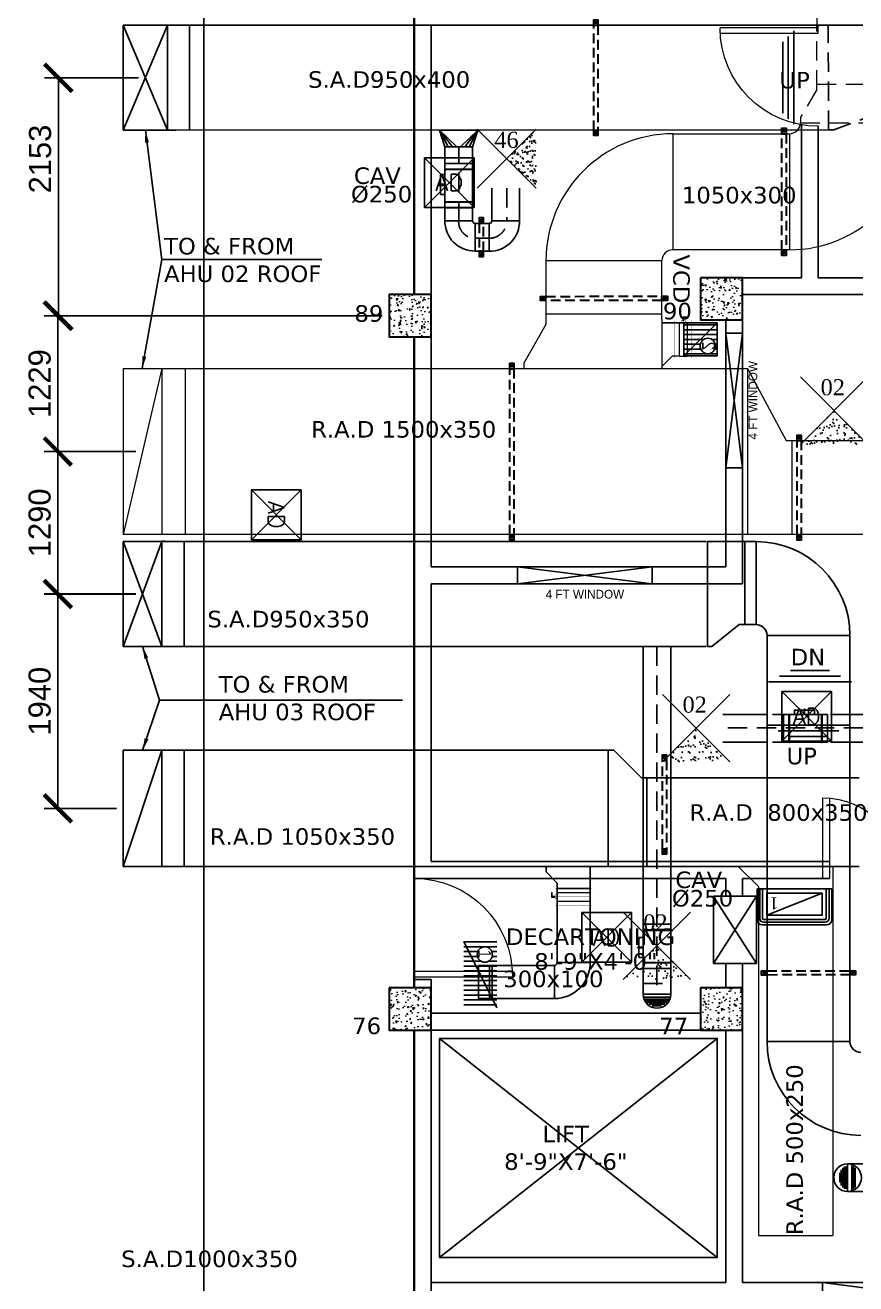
# Model space of a CAD drawing. Header units: millimetres. Extents: x -5691 to 68617, y -23008 to 84113.
# Drawn here: x -3904 to 3617, y 33340 to 44729 of the extents above; entities that cross this region are included whole.
import ezdxf
from ezdxf.enums import TextEntityAlignment as Align

# ---------------------------------------------------------------- set-up
doc = ezdxf.new("R2010")
doc.units = ezdxf.units.MM
doc.header["$LTSCALE"] = 700
doc.header["$MEASUREMENT"] = 0
doc.set_wipeout_variables(frame=1)
doc.header["$PDMODE"] = 66
doc.header["$PDSIZE"] = -25
doc.linetypes.add('HIDDEN', pattern=[0.375, 0.25, -0.125])
for name, color, linetype in [('A- TEXT', 8, 'Continuous'), ('Access Door', 7, 'Continuous'), ('architactur xref$0$COLUMN', 8, 'Continuous'), ('architactur xref$0$COLUMN HATCH', 8, 'Continuous'), ('architactur xref$0$OUTER LINE', 8, 'Continuous'), ('architactur xref$0$TEXT', 8, 'Continuous'), ('architactur xref$0$WALL', 8, 'Continuous'), ('architactur xref$0$WINDOOW', 8, 'Continuous'), ('CAV', 4, 'Continuous'), ('duct size', 7, 'Continuous'), ('M-AC-DIFFUSER', 3, 'Continuous'), ('rcp$0$DIF 02', 74, 'Continuous'), ('rcp$0$DIF 46', 74, 'Continuous'), ('rcp$0$Low pickup 500x200', 10, 'Continuous'), ('rcp$0$Return grill 300x300', 5, 'Continuous'), ('rcp$0$RETURN GRILL-600x300', 5, 'Continuous'), ('rcp$0$X-REF', 8, 'Continuous'), ('Return Ahu-03', 1, 'Continuous'), ('Supply Ahu-03', 3, 'Continuous'), ('Supply Ahu-05', 3, 'Continuous'), ('Supply Ahu-06', 3, 'Continuous'), ('X-REF', 8, 'Continuous')]:
    doc.layers.add(name, color=color, linetype=linetype)
for name, color, linetype, lineweight in [('architactur xref$0$AR. COLUMN', 8, 'Continuous', 30), ('architactur xref$0$AR. R.C.C HATCH', 8, 'Continuous', 9), ('rcp$0$MAAM TEXT', 7, 'Continuous', 25), ('Return AHU-02', 1, 'Continuous', 20), ('SA-HANGERS', 21, 'Continuous', 30), ('VCD', 1, 'Continuous', 20)]:
    doc.layers.add(name, color=color, linetype=linetype, lineweight=lineweight)
doc.styles.add('AC-TEXT', font='ROMANS.SHX', dxfattribs={"height": 200})
doc.styles.add('architactur xref$0$H St Bt', font='stylu.ttf')
doc.styles.add('architactur xref$0$VERDANA', font='verdana.ttf')
doc.styles.add('Arial', font='arial.ttf')
doc.styles.add('rcp$0$style1', font='ARIALN.TTF')
doc.styles.add('rcp$0$TECHNICBOLD', font='times.ttf', dxfattribs={"height": 10})
doc.styles.get("Standard").update_dxf_attribs({"font": 'romans.shx', "height": 200})
doc.styles.add('VERDANA', font='verdana.ttf')
doc.dimstyles.new('1-100', dxfattribs={"dimscale": 100, "dimtxt": 2, "dimasz": 2.5, "dimexe": 1.25, "dimexo": 0.625, "dimtad": 1, "dimdec": 0, "dimtxsty": 'Arial', "dimblk": 'ARCHTICK', "dimcen": 2.5, "dimclrd": 3, "dimclre": 3, "dimclrt": 3, "dimadec": 0, "dimazin": 0, "dimtfac": 1, "dimtdec": 0, "dimtmove": 0, "dimatfit": 3, "dimfxl": 1, "dimarcsym": 0})
doc.dimstyles.get("Standard").update_dxf_attribs({"dimtxt": 0.18, "dimasz": 0.18, "dimexe": 0.18, "dimexo": 0.0625, "dimgap": 0.09, "dimtad": 0, "dimtih": 1, "dimtoh": 1, "dimdec": 4, "dimzin": 0, "dimdsep": 46, "dimtxsty": 'Standard', "dimcen": 0.09, "dimadec": 0, "dimazin": 0, "dimtfac": 1, "dimtdec": 4, "dimtofl": 0, "dimtmove": 0, "dimatfit": 3, "dimfxl": 1, "dimtolj": 1, "dimtzin": 0, "dimarcsym": 0})

# ---------------------------------------------------------------- blocks, each defined once
blk = doc.blocks.new('*U57')
for p, q in [((0, 0), (0, 37)), ((800, 0), (800, 37))]:
    blk.add_line(p, q)
for points in [[(0, 0), (-50, 0), (-50, 37), (0, 37)], [(800, 37), (850, 37), (850, 0), (800, 0)]]:
    blk.add_lwpolyline(points)
at = {"linetype": 'HIDDEN', "ltscale": 0.5}
for points in [[(0, 37), (800, 37)], [(800, 0), (0, 0)]]:
    blk.add_lwpolyline(points, dxfattribs=at)
for centre in [(-25, 18), (825, 18)]:
    blk.add_circle(centre, 8.44)
blk = doc.blocks.new('*U64')
for p, q in [((0, 0), (0, 37)), ((750, 0), (750, 37))]:
    blk.add_line(p, q)
for points in [[(0, 0), (-50, 0), (-50, 37), (0, 37)], [(750, 37), (800, 37), (800, 0), (750, 0)]]:
    blk.add_lwpolyline(points)
at = {"linetype": 'HIDDEN', "ltscale": 0.5}
for points in [[(0, 37), (750, 37)], [(750, 0), (0, 0)]]:
    blk.add_lwpolyline(points, dxfattribs=at)
for centre in [(-25, 18), (775, 18)]:
    blk.add_circle(centre, 8.44)
blk = doc.blocks.new('*U65')
for p, q in [((0, 0), (0, 37)), ((948, 0), (948, 37))]:
    blk.add_line(p, q)
for points in [[(0, 0), (-50, 0), (-50, 37), (0, 37)], [(948, 37), (998, 37), (998, 0), (948, 0)]]:
    blk.add_lwpolyline(points)
at = {"linetype": 'HIDDEN', "ltscale": 0.5}
for points in [[(0, 37), (948, 37)], [(948, 0), (0, 0)]]:
    blk.add_lwpolyline(points, dxfattribs=at)
for centre in [(-25, 18), (973, 18)]:
    blk.add_circle(centre, 8.44)
blk = doc.blocks.new('*U73')
for p, q in [((0, 0), (0, 37)), ((1050, 0), (1050, 37))]:
    blk.add_line(p, q)
for points in [[(0, 0), (-50, 0), (-50, 37), (0, 37)], [(1050, 37), (1100, 37), (1100, 0), (1050, 0)]]:
    blk.add_lwpolyline(points)
at = {"linetype": 'HIDDEN', "ltscale": 0.5}
for points in [[(0, 37), (1050, 37)], [(1050, 0), (0, 0)]]:
    blk.add_lwpolyline(points, dxfattribs=at)
for centre in [(-25, 18), (1075, 18)]:
    blk.add_circle(centre, 8.44)
blk = doc.blocks.new('*U74')
for p, q in [((0, 0), (0, 37)), ((1050, 0), (1050, 37))]:
    blk.add_line(p, q)
for points in [[(0, 0), (-50, 0), (-50, 37), (0, 37)], [(1050, 37), (1100, 37), (1100, 0), (1050, 0)]]:
    blk.add_lwpolyline(points)
at = {"linetype": 'HIDDEN', "ltscale": 0.5}
for points in [[(0, 37), (1050, 37)], [(1050, 0), (0, 0)]]:
    blk.add_lwpolyline(points, dxfattribs=at)
for centre in [(-25, 18), (1075, 18)]:
    blk.add_circle(centre, 8.44)
blk = doc.blocks.new('*U75')
for p, q in [((0, 0), (0, 37)), ((250, 0), (250, 37))]:
    blk.add_line(p, q)
for points in [[(0, 0), (-50, 0), (-50, 37), (0, 37)], [(250, 37), (300, 37), (300, 0), (250, 0)]]:
    blk.add_lwpolyline(points)
at = {"linetype": 'HIDDEN', "ltscale": 0.5}
for points in [[(0, 37), (250, 37)], [(250, 0), (0, 0)]]:
    blk.add_lwpolyline(points, dxfattribs=at)
for centre in [(-25, 18), (275, 18)]:
    blk.add_circle(centre, 8.44)
blk = doc.blocks.new('*U89')
at = {"linetype": 'Continuous'}
for points in [[(-25, 20), (-25, 30), (-60, 30), (-60, 75), (-70, 75), (-70, 20), (-25, 20)], [(400, 75), (0, 75), (0, -25), (400, -25)]]:
    blk.add_lwpolyline(points, close=True, dxfattribs=at)
at = {"linetype": 'Continuous', "const_width": 5}
for points in [[(400, -75), (400, -75), (-25, -75), (0, -75), (0, 125), (-25, 125), (0, 125), (400, 125), (425, 125), (400, 125), (400, -75), (425, -75), (400, -75)], [(400, 25), (0, 25)]]:
    blk.add_lwpolyline(points, dxfattribs=at)
blk.add_lwpolyline([(0, 0), (0, 50), (-25, 50), (-25, 0)], close=True, dxfattribs=at)
blk = doc.blocks.new('CAV 250 DIA')
for p, q in [((0, 400), (0, 350)), ((0, 400), (250, 400)), ((0, 350), (250, 350)), ((0, 345), (0, 55)), ((0, 345), (250, 345)), ((250, 400), (250, 350)), ((250, 345), (250, 55)), ((250, 301), (290, 301)), ((290, 301), (290, 119)), ((250, 212), (297, 212)), ((250, 208), (297, 208)), ((250, 119), (290, 119)), ((291, 219), (292, 220)), ((291, 219), (297, 212)), ((297, 208), (291, 202)), ((291, 202), (292, 200)), ((292, 220), (302, 210)), ((302, 210), (292, 200)), ((0, 55), (250, 55)), ((0, 50), (0, 0)), ((0, 50), (250, 50)), ((0, 50), (250, 50)), ((0, 0), (250, 0)), ((250, 50), (250, 0))]:
    blk.add_line(p, q)
for centre, start, end in [((1, 347), 109.4366, 250.5634), ((249, 347), 289.4366, 70.5634), ((1, 53), 109.4366, 250.5634), ((249, 53), 289.4366, 70.5634)]:
    blk.add_arc(centre, 2.65, start, end)
blk = doc.blocks.new('architactur xref$0$D1')
at = {"layer": 'architactur xref$0$WINDOOW', "color": 0, "lineweight": 0}
for p, q in [((2995.31, -11649.76), (2960.31, -11649.76)), ((2995.31, -11647.76), (2960.36, -11647.76)), ((2995.31, -11647.76), (2995.31, -11650.76))]:
    blk.add_line(p, q, dxfattribs=at)
blk.add_arc((2995.31, -11649.76), 35, 90, 180, dxfattribs=at)
blk = doc.blocks.new('*U196')
at = {"layer": 'architactur xref$0$WALL', "color": 0}
for p, q in [((60520.06, 48188.77), (60526.06, 48188.77)), ((60520.06, 48140.77), (60520.06, 48188.77)), ((60526.06, 48188.77), (60520.06, 48140.77)), ((60520.06, 48188.77), (60526.06, 48140.77)), ((60526.06, 48188.77), (60526.06, 48140.77)), ((60526.06, 48140.77), (60520.06, 48140.77))]:
    blk.add_line(p, q, dxfattribs=at)
at = {"layer": 'architactur xref$0$TEXT', "lineweight": 0, "style": 'architactur xref$0$H St Bt'}
blk.add_text('4 FT WINDOW', height=3.1104, rotation=90, dxfattribs=at).set_placement((60531.34, 48150.84))
blk = doc.blocks.new('*U197')
at = {"layer": 'architactur xref$0$WALL', "color": 0}
for p, q in [((60520.06, 48188.77), (60526.06, 48188.77)), ((60520.06, 48140.77), (60520.06, 48188.77)), ((60526.06, 48188.77), (60520.06, 48140.77)), ((60520.06, 48188.77), (60526.06, 48140.77)), ((60526.06, 48188.77), (60526.06, 48140.77)), ((60526.06, 48140.77), (60520.06, 48140.77))]:
    blk.add_line(p, q, dxfattribs=at)
at = {"layer": 'architactur xref$0$TEXT', "lineweight": 0, "style": 'architactur xref$0$H St Bt'}
blk.add_text('4 FT WINDOW', height=3.1104, rotation=90, dxfattribs=at).set_placement((60531.34, 48150.84))
blk = doc.blocks.new('*U218')
at = {"layer": 'architactur xref$0$WALL', "color": 0}
for p, q in [((60520.06, 48188.77), (60526.06, 48188.77)), ((60520.06, 48140.77), (60520.06, 48188.77)), ((60526.06, 48188.77), (60520.06, 48140.77)), ((60520.06, 48188.77), (60526.06, 48140.77)), ((60526.06, 48188.77), (60526.06, 48140.77)), ((60526.06, 48140.77), (60520.06, 48140.77))]:
    blk.add_line(p, q, dxfattribs=at)
at = {"layer": 'architactur xref$0$TEXT', "lineweight": 0, "style": 'architactur xref$0$H St Bt'}
blk.add_text('4 FT WINDOW', height=3.1104, rotation=90, dxfattribs=at).set_placement((60531.34, 48150.84))
blk = doc.blocks.new('architactur xref$0$b d')
at = {"layer": 'architactur xref$0$WINDOOW', "color": 0, "lineweight": 0}
for p, q in [((67237.44, 17555.04), (67233.94, 17555.04)), ((67234.94, 17526.29), (67234.94, 17555.04)), ((67237.44, 17526.39), (67237.44, 17555.04)), ((67289.94, 17526.39), (67289.94, 17555.04)), ((67289.94, 17555.04), (67293.44, 17555.04)), ((67292.44, 17526.29), (67292.44, 17555.04))]:
    blk.add_line(p, q, dxfattribs=at)
for centre, start, end in [((67234.94, 17555.04), 270, 0), ((67292.44, 17555.04), 180, 270)]:
    blk.add_arc(centre, 28.75, start, end, dxfattribs=at)
blk = doc.blocks.new('architactur xref$0$COLUMB 24X24')
at = {"lineweight": 18}
blk.add_wipeout([(600, 0), (600, 600), (0, 600), (0, 0)], dxfattribs=at)
at = {"layer": 'architactur xref$0$AR. R.C.C HATCH'}
h = blk.add_hatch(dxfattribs=at)
h.set_pattern_fill('AR-CONC', color=256, scale=30, style=0)
h.paths.add_polyline_path([(600, 600), (0, 600), (0, 0), (600, 0)])
at = {"layer": 'architactur xref$0$AR. COLUMN'}
blk.add_lwpolyline([(600, 0), (600, 600), (0, 600), (0, 0)], close=True, dxfattribs=at)
blk = doc.blocks.new('architactur xref')
at = {"layer": 'architactur xref$0$COLUMN HATCH', "linetype": 'Continuous'}
for points in [[(-9, 1665), (-24, 1665), (-24, 1650), (-9, 1650)], [(-9, 1418), (-24, 1418), (-24, 1403), (-9, 1403)], [(102, 1418), (87, 1418), (87, 1403), (102, 1403)]]:
    blk.add_hatch(color=256, dxfattribs=at).paths.add_polyline_path(points)
at = {"layer": 'architactur xref$0$TEXT', "lineweight": 0}
for points in [[(102, 1671), (87, 1671), (87, 1656), (102, 1656)], [(-9, 1665), (-24, 1665), (-24, 1650), (-9, 1650)], [(-9, 1418), (-24, 1418), (-24, 1403), (-9, 1403)], [(102, 1418), (87, 1418), (87, 1403), (102, 1403)]]:
    blk.add_hatch(color=256, dxfattribs=at).paths.add_polyline_path(points)
at = {"layer": 'architactur xref$0$COLUMN', "linetype": 'Continuous'}
for p, q in [((91.61, 1450.71), (107.01, 1450.71)), ((91.61, 1426.71), (107.01, 1450.71)), ((91.61, 1450.63), (107.01, 1426.71)), ((91.61, 1450.63), (91.61, 1426.71)), ((107.01, 1450.71), (107.01, 1426.71)), ((107.01, 1426.71), (91.61, 1426.71))]:
    blk.add_line(p, q, dxfattribs=at)
for points in [[(-24, 1650), (-9, 1650), (-9, 1665), (-24, 1665)], [(-24, 1403), (-9, 1403), (-9, 1418), (-24, 1418)], [(87, 1403), (102, 1403), (102, 1418), (87, 1418)]]:
    blk.add_lwpolyline(points, close=True, dxfattribs=at)
at = {"layer": 'architactur xref$0$OUTER LINE', "linetype": 'Continuous', "ltscale": 12}
blk.add_line((-90, -33), (-90, 2609), dxfattribs=at)
at = {"layer": 'architactur xref$0$OUTER LINE', "linetype": 'Continuous'}
for p, q in [((93, 1322), (-6, 1400)), ((93, 1400), (-6, 1322))]:
    blk.add_line(p, q, dxfattribs=at)
blk.add_lwpolyline([(-6, 1400), (93, 1400), (93, 1322), (-6, 1322)], close=True, dxfattribs=at)
at = {"layer": 'architactur xref$0$TEXT', "lineweight": 0}
for points in [[(-24, 1650), (-9, 1650), (-9, 1665), (-24, 1665)], [(-24, 1403), (-9, 1403), (-9, 1418), (-24, 1418)], [(87, 1403), (102, 1403), (102, 1418), (87, 1418)]]:
    blk.add_lwpolyline(points, close=True, dxfattribs=at)
at = {"layer": 'architactur xref$0$WALL', "linetype": 'Continuous'}
for p, q in [((-15, 1887.24), (-15, 1457)), ((-9, 1761), (-9, 1568)), ((123, 1725.52), (123, 1671)), ((129, 1671), (129, 1725)), ((123, 1671), (102, 1671)), ((158.31, 1671), (129, 1671)), ((158.31, 1665), (102, 1665)), ((102, 1562), (102, 1665)), ((96, 1568), (96, 1661.77)), ((-9, 1568), (96, 1568)), ((-9, 1562), (-9, 1463)), ((-9, 1562), (102, 1562)), ((133, 1463), (-9, 1463)), ((96, 1457), (-15, 1457)), ((96, 1450.71), (96, 1457)), ((102, 1450.71), (102, 1457)), ((102, 1457), (133, 1457)), ((96, 1313), (96, 1426.71)), ((102, 1313), (102, 1426.71)), ((-15, 1075), (-15, 1421)), ((-9, 1187), (-9, 1421)), ((-9, 1409), (87, 1409)), ((-9, 1403), (87, 1403)), ((96, 1313), (-9, 1313)), ((207, 1313), (102, 1313))]:
    blk.add_line(p, q, dxfattribs=at)
at = {"layer": 'architactur xref$0$WALL'}
blk.add_line((-15, 1421), (-9, 1421), dxfattribs=at)
at = {"layer": 'architactur xref$0$WINDOOW', "lineweight": 35}
blk.add_line((-15, 675), (-15, 2115), dxfattribs=at)
at = {"layer": 'architactur xref$0$WINDOOW', "lineweight": 0}
for p, q in [((106, 1463), (102, 1463)), ((106, 1457), (102, 1457))]:
    blk.add_line(p, q, dxfattribs=at)
at = {"layer": 'architactur xref$0$WALL'}
blk.add_blockref('*U196', (-60424.06, -46537.46), dxfattribs=at)
at = {"layer": 'architactur xref$0$WALL', "rotation": 270}
for name, p in [('*U197', (-48118.98, 62088.06)), ('*U218', (-48010.27, 61833.06))]:
    blk.add_blockref(name, p, dxfattribs=at)
at = {"layer": 'architactur xref$0$WINDOOW', "lineweight": 0, "xscale": -1, "rotation": 180}
for name, p in [('architactur xref$0$D1', (-2866.31, -9889.76)), ('architactur xref$0$b d', (-67104.44, 19012.04))]:
    blk.add_blockref(name, p, dxfattribs=at)
at = {"layer": 'architactur xref$0$WINDOOW', "lineweight": 0, "xscale": -1}
blk.add_blockref('architactur xref$0$D1', (2980.31, 13071.76), dxfattribs=at)
at = {"layer": 'architactur xref$0$TEXT', "lineweight": 0, "style": 'architactur xref$0$VERDANA'}
for s, p in [('DECARTONING', (17.67, 1433.29)), ('8\'-9"X4\'-0"', (27.76, 1424.49))]:
    blk.add_text(s, height=5.9055, dxfattribs=at).set_placement(p)
at = {"layer": 'architactur xref$0$TEXT', "lineweight": 0, "char_height": 5.906, "width": 5.1391, "attachment_point": 5, "style": 'architactur xref$0$VERDANA'}
for s, insert in [('89', (-31.17, 1658.23)), ('90', (78.8, 1659.09)), ('76', (-31.98, 1404.45)), ('77', (77.49, 1404.45))]:
    blk.add_mtext(s, dxfattribs=dict(at, insert=insert))
at = {"layer": 'architactur xref$0$TEXT', "linetype": 'Continuous', "insert": (39, 1361), "char_height": 5.9055, "width": 154.1017, "attachment_point": 5, "style": 'architactur xref$0$VERDANA'}
blk.add_mtext('LIFT\\P8\'-9"X7\'-6"', dxfattribs=at)
at = {"layer": 'architactur xref$0$AR. COLUMN', "xscale": 0.02500000000000233, "yscale": 0.02500000000000233, "zscale": 0.02500000000000233, "rotation": 180}
for p in [(102, 1671), (-9, 1665), (-9, 1418), (102, 1418)]:
    blk.add_blockref('architactur xref$0$COLUMB 24X24', p, dxfattribs=at)
for p in [(102, 1671), (102, 1418)]:
    blk.add_blockref('architactur xref$0$COLUMB 24X24', p, dxfattribs=at)
blk = doc.blocks.new('*U106')
for p, q in [((0, 0), (0, 37)), ((1500, 0), (1500, 37))]:
    blk.add_line(p, q)
for points in [[(0, 0), (-50, 0), (-50, 37), (0, 37)], [(1500, 37), (1550, 37), (1550, 0), (1500, 0)]]:
    blk.add_lwpolyline(points)
at = {"linetype": 'HIDDEN', "ltscale": 0.5}
for points in [[(0, 37), (1500, 37)], [(1500, 0), (0, 0)]]:
    blk.add_lwpolyline(points, dxfattribs=at)
for centre in [(-25, 18), (1525, 18)]:
    blk.add_circle(centre, 8.44)
blk = doc.blocks.new('*U109')
for p, q in [((0, 0), (0, 37)), ((850, 0), (850, 37))]:
    blk.add_line(p, q)
for points in [[(0, 0), (-50, 0), (-50, 37), (0, 37)], [(850, 37), (900, 37), (900, 0), (850, 0)]]:
    blk.add_lwpolyline(points)
at = {"linetype": 'HIDDEN', "ltscale": 0.5}
for points in [[(0, 37), (850, 37)], [(850, 0), (0, 0)]]:
    blk.add_lwpolyline(points, dxfattribs=at)
for centre in [(-25, 18), (875, 18)]:
    blk.add_circle(centre, 8.44)
blk = doc.blocks.new('AD')
at = {"layer": 'M-AC-DIFFUSER', "color": 2}
for p, q in [((225, 225), (-225, -225)), ((225, -225), (-225, 225))]:
    blk.add_line(p, q, dxfattribs=at)
blk.add_lwpolyline([(-225, 225), (225, 225), (225, -225), (-225, -225)], close=True, dxfattribs=at)
at = {"layer": 'M-AC-DIFFUSER', "color": 2, "style": 'AC-TEXT'}
blk.add_text('AD', height=150, dxfattribs=at).set_placement((0, 0), align=Align.MIDDLE_CENTER)
blk = doc.blocks.new('_ArchTick')
at = {"color": 0, "linetype": 'ByBlock', "const_width": 0.15}
blk.add_lwpolyline([(-0.5, -0.5), (0.5, 0.5)], dxfattribs=at)
blk = doc.blocks.new('*D113')
at = {"layer": 'A- TEXT', "color": 3, "lineweight": -2, "transparency": 16777216}
for p, q in [((-2878, 44253), (-3728, 44253)), ((-3603, 42100), (-3603, 44253)), ((-672, 42100), (-3728, 42100))]:
    blk.add_line(p, q, dxfattribs=at)
at = {"layer": 'Defpoints', "color": 0, "transparency": 16777216}
for p in [(-3603, 44253), (-2815, 44253, 500), (-610, 42100)]:
    blk.add_point(p, dxfattribs=at)
at = {"layer": 'A- TEXT', "color": 3, "lineweight": -2, "transparency": 16777216, "xscale": 250, "yscale": 250, "zscale": 250}
for p, rotation in [((-3603, 44253), 90), ((-3603, 42100), 270)]:
    blk.add_blockref('_ArchTick', p, dxfattribs=dict(at, rotation=rotation))
at = {"layer": 'A- TEXT', "color": 3, "transparency": 16777216, "insert": (-3768, 43518), "char_height": 200, "attachment_point": 5, "rotation": 90, "style": 'Arial'}
blk.add_mtext('2153', dxfattribs=at)
blk = doc.blocks.new('*D114')
at = {"layer": 'A- TEXT', "color": 3, "lineweight": -2, "transparency": 16777216}
for p, q in [((-672, 42100), (-3733, 42100)), ((-3608, 40871), (-3608, 42100)), ((-2965, 40871), (-3733, 40871))]:
    blk.add_line(p, q, dxfattribs=at)
at = {"layer": 'Defpoints', "color": 0, "transparency": 16777216}
for p in [(-3608, 42100), (-610, 42100), (-2903, 40871)]:
    blk.add_point(p, dxfattribs=at)
at = {"layer": 'A- TEXT', "color": 3, "lineweight": -2, "transparency": 16777216, "xscale": 250, "yscale": 250, "zscale": 250}
for p, rotation in [((-3608, 42100), 90), ((-3608, 40871), 270)]:
    blk.add_blockref('_ArchTick', p, dxfattribs=dict(at, rotation=rotation))
at = {"layer": 'A- TEXT', "color": 3, "transparency": 16777216, "insert": (-3772, 41486), "char_height": 200, "attachment_point": 5, "rotation": 90, "style": 'Arial'}
blk.add_mtext('1229', dxfattribs=at)
blk = doc.blocks.new('*D115')
at = {"layer": 'A- TEXT', "color": 3, "lineweight": -2, "transparency": 16777216}
for p, q in [((-2903, 40871), (-3733, 40871)), ((-3608, 39581), (-3608, 40871)), ((-2903, 39581), (-3733, 39581))]:
    blk.add_line(p, q, dxfattribs=at)
at = {"layer": 'Defpoints', "color": 0, "transparency": 16777216}
for p in [(-3608, 40871), (-2840, 40871, 62), (-2841, 39581, 73)]:
    blk.add_point(p, dxfattribs=at)
at = {"layer": 'A- TEXT', "color": 3, "lineweight": -2, "transparency": 16777216, "xscale": 250, "yscale": 250, "zscale": 250}
for p, rotation in [((-3608, 40871), 90), ((-3608, 39581), 270)]:
    blk.add_blockref('_ArchTick', p, dxfattribs=dict(at, rotation=rotation))
at = {"layer": 'A- TEXT', "color": 3, "transparency": 16777216, "insert": (-3772, 40226), "char_height": 200, "attachment_point": 5, "rotation": 90, "style": 'Arial'}
blk.add_mtext('1290', dxfattribs=at)
blk = doc.blocks.new('*D116')
at = {"layer": 'A- TEXT', "color": 3, "lineweight": -2, "transparency": 16777216}
for p, q in [((-2904, 39582), (-3733, 39582)), ((-3608, 39582), (-3608, 37642)), ((-3078, 37642), (-3733, 37642))]:
    blk.add_line(p, q, dxfattribs=at)
at = {"layer": 'Defpoints', "color": 0, "transparency": 16777216}
for p in [(-2841, 39582), (-3608, 37642), (-3015, 37642, 500)]:
    blk.add_point(p, dxfattribs=at)
at = {"layer": 'A- TEXT', "color": 3, "lineweight": -2, "transparency": 16777216, "xscale": 250, "yscale": 250, "zscale": 250}
for p, rotation in [((-3608, 39582), 90), ((-3608, 37642), 270)]:
    blk.add_blockref('_ArchTick', p, dxfattribs=dict(at, rotation=rotation))
at = {"layer": 'A- TEXT', "color": 3, "transparency": 16777216, "insert": (-3772, 38612), "char_height": 200, "attachment_point": 5, "rotation": 90, "style": 'Arial'}
blk.add_mtext('1940', dxfattribs=at)
blk = doc.blocks.new('*U131')
at = {"linetype": 'Continuous'}
for points in [[(-25, 20), (-25, 30), (-60, 30), (-60, 75), (-70, 75), (-70, 20), (-25, 20)], [(401, 75), (0, 75), (0, -25), (401, -25)]]:
    blk.add_lwpolyline(points, close=True, dxfattribs=at)
at = {"linetype": 'Continuous', "const_width": 5}
for points in [[(401, -75), (401, -75), (-25, -75), (0, -75), (0, 125), (-25, 125), (0, 125), (401, 125), (426, 125), (401, 125), (401, -75), (426, -75), (401, -75)], [(401, 25), (0, 25)]]:
    blk.add_lwpolyline(points, dxfattribs=at)
blk.add_lwpolyline([(0, 0), (0, 50), (-25, 50), (-25, 0)], close=True, dxfattribs=at)
blk = doc.blocks.new('rcp$0$saaa')
at = {"layer": 'rcp$0$RETURN GRILL-600x300'}
h = blk.add_hatch(dxfattribs=at)
h.set_pattern_fill('ANSI31', color=256, scale=350, angle=135, style=0)
h.set_pattern_definition([(270, (332422.58, 31332.115), (-43.75, 3e-15), [])])
h.paths.add_polyline_path([(272318, 32662), (272318, 32962), (271718, 32962), (271718, 32662)])
h.paths.add_polyline_path([(271905, 32852, 1), (271767, 32852, 1)], flags=16)
blk.add_line((272318, 32962), (271718, 32662), dxfattribs=at)
blk.add_circle((271836, 32852, 0), 68.8, dxfattribs=at)
at = {"layer": 'rcp$0$MAAM TEXT', "color": 7, "style": 'rcp$0$style1'}
blk.add_text('1', height=117, dxfattribs=at).set_placement((271830, 32794, 0), align=Align.CENTER)
blk = doc.blocks.new('rcp$0$DIFF CODE-46')
at = {"layer": 'rcp$0$DIF 46'}
h = blk.add_hatch(dxfattribs=at)
h.set_pattern_fill('AR-SAND', color=256, scale=35, style=0)
h.set_pattern_definition([(37.5, (0, 0), (-2.204768, 67.43883), [0, -53.2, 0, -59.5, 0, -56.875]), (7.5, (0, 0), (61.94218, 98.77511), [0, -28.7, 0, -47.95, 0, -18.375]), (327.5, (-43.05, 0), (108.994965, 0.198067), [0, -17.5, 0, -63, 0, -82.25]), (317.5, (-43.05, 0), (105.21443, 30.71864), [0, -8.75, 0, -41.3, 0, -47.25])])
h.paths.add_polyline_path([(1663, -67951), (1395, -68218), (1663, -68486)])
for p, q in [((1128, -67951), (1663, -68486)), ((1663, -67951), (1128, -68486))]:
    blk.add_line(p, q, dxfattribs=at)
at = {"layer": 'rcp$0$DIF 46', "color": 1, "style": 'rcp$0$TECHNICBOLD'}
blk.add_text('46', height=145.6, dxfattribs=at).set_placement((1283, -68121))
blk = doc.blocks.new('rcp$0$DIFF CODE-2')
at = {"layer": 'rcp$0$DIF 02'}
h = blk.add_hatch(dxfattribs=at)
h.set_pattern_fill('AR-SAND', color=256, scale=50, style=0)
h.paths.add_polyline_path([(-20873, -48010), (-20263, -48010), (-20568, -47705)])
for p, q in [((-20873, -47400), (-20263, -48010)), ((-20263, -47400), (-20873, -48010))]:
    blk.add_line(p, q, dxfattribs=at)
at = {"layer": 'rcp$0$DIF 02', "color": 1, "style": 'rcp$0$TECHNICBOLD'}
blk.add_text('02', height=145.6, dxfattribs=at).set_placement((-20691, -47566))
blk = doc.blocks.new('rcp$0$grill 2')
at = {"layer": 'rcp$0$Return grill 300x300'}
for p, q in [((-181726, 9717), (-182026, 9717)), ((-182026, 9717), (-182026, 9417)), ((-181726, 9717), (-182026, 9417)), ((-182007, 9717), (-182007, 9417)), ((-181964, 9717), (-181964, 9698)), ((-181920, 9717), (-181920, 9701)), ((-181876, 9717), (-181876, 9668)), ((-181832, 9717), (-181832, 9417)), ((-181789, 9717), (-181789, 9417)), ((-181745, 9717), (-181745, 9417)), ((-181726, 9417), (-181726, 9717)), ((-181964, 9569), (-181964, 9417)), ((-181876, 9599), (-181876, 9417)), ((-181920, 9566), (-181920, 9417)), ((-182026, 9417), (-181726, 9417))]:
    blk.add_line(p, q, dxfattribs=at)
blk.add_ellipse((-181936, 9634), major_axis=(49.3, 49.3), ratio=1, start_param=5.497787, end_param=11.780972, dxfattribs=at)
at = {"layer": 'rcp$0$Return grill 300x300', "color": 7, "style": 'rcp$0$style1'}
blk.add_text('2', height=117, dxfattribs=at).set_placement((-181935, 9582, 0), align=Align.CENTER)
blk = doc.blocks.new('rcp$0$lowpick up 500x200')
at = {"layer": 'rcp$0$Low pickup 500x200', "color": 6}
for p, q in [((-88, -138), (-88, 138)), ((-38, 188), (538, 188)), ((-38, -138), (-38, 128)), ((-28, 138), (528, 138)), ((538, -138), (538, 128)), ((587, -138), (587, 138)), ((-88, -138), (-38, -138)), ((538, -138), (587, -138))]:
    blk.add_line(p, q, dxfattribs=at)
at = {"layer": 'rcp$0$Low pickup 500x200', "color": 40}
for p, q in [((-63, -138), (-63, 128)), ((528, 163), (-28, 163)), ((563, -138), (563, 128))]:
    blk.add_line(p, q, dxfattribs=at)
at = {"layer": 'rcp$0$Low pickup 500x200'}
blk.add_line((500, 100), (0, -100), dxfattribs=at)
at = {"layer": 'rcp$0$Low pickup 500x200', "color": 6}
for points in [[(-38, 128), (-38, -138), (538, -138), (538, 128)], [(528, 138), (-28, 138)]]:
    blk.add_lwpolyline(points, dxfattribs=at)
at = {"layer": 'rcp$0$Low pickup 500x200'}
blk.add_lwpolyline([(0, -100), (500, -100), (500, 100), (0, 100)], close=True, dxfattribs=at)
at = {"layer": 'rcp$0$Low pickup 500x200', "color": 6}
for centre, radius, start, end in [((-38, 138), 50, 90, 180), ((-28, 128), 10, 90, 180), ((528, 128), 10, 0, 90), ((538, 138), 50, 0, 90)]:
    blk.add_arc(centre, radius, start, end, dxfattribs=at)
at = {"layer": 'rcp$0$Low pickup 500x200', "color": 40}
for centre, start, end in [((-28, 128), 90, 180), ((528, 128), 0, 90)]:
    blk.add_arc(centre, 35, start, end, dxfattribs=at)
at = {"layer": 'rcp$0$Low pickup 500x200', "color": 6, "style": 'rcp$0$TECHNICBOLD'}
blk.add_text('1', height=111, dxfattribs=at).set_placement((392, -63))
blk = doc.blocks.new('rcp')
at = {"layer": 'rcp$0$RETURN GRILL-600x300', "rotation": 270}
blk.add_blockref('rcp$0$saaa', (-32594, 308155, 150), dxfattribs=at)
at = {"layer": 'rcp$0$X-REF', "xscale": 25.39999999999418, "yscale": 25.39999999999418, "zscale": 25.39999999999418}
blk.add_blockref('architactur xref', (0, 0), dxfattribs=at)
at = {"layer": 'rcp$0$DIF 46'}
for name, p in [('rcp$0$DIFF CODE-46', (-939, 111740)), ('rcp$0$DIFF CODE-2', (23989, 88946)), ('rcp$0$DIFF CODE-2', (22739, 86074, 475)), ('rcp$0$DIFF CODE-2', (22384, 84103))]:
    blk.add_blockref(name, p, dxfattribs=at)
at = {"layer": 'rcp$0$Low pickup 500x200', "ltscale": 8, "rotation": 180}
blk.add_blockref('rcp$0$lowpick up 500x200', (3311, 36775), dxfattribs=at)
at = {"layer": 'rcp$0$RETURN GRILL-600x300', "xscale": -1, "rotation": 270}
blk.add_blockref('rcp$0$grill 2', (-7357, 223762), dxfattribs=at)

msp = doc.modelspace()

# ---------------------------------------------------------------- block references
at = {"layer": 'X-REF', "ltscale": 8}
msp.add_blockref('rcp', (0, 0), dxfattribs=at)

# ---------------------------------------------------------------- next in the draw order: block references
at = {"layer": 'X-REF', "xscale": 25.39999999999418, "yscale": 25.39999999999418, "zscale": 25.39999999999418}
msp.add_blockref('architactur xref', (0, 0), dxfattribs=at)

# ---------------------------------------------------------------- next in the draw order: linework, layer by layer
at = {"layer": 'duct size', "lineweight": -2}
for p, q in [((-2666.6, 42609.1, 499.7), (-1217.3, 42609.1, 499.7)), ((-486.1, 38621.4, 42.4), (-2687.7, 38621.4, 42.4))]:
    msp.add_line(p, q, dxfattribs=at)
at = {"layer": 'Return AHU-02'}
for p, q in [((3264.9, 46420.9, 25), (3264.9, 44728.1, 25)), ((3114.9, 43896.5, 25), (3114.9, 43846.5, 25)), ((1961.6, 42696.5, 25), (1961.6, 43746.5, 25)), ((1961.6, 43746.5, 25), (3014.9, 43746.5, 25)), ((3014.9, 43746.5, 25), (3014.9, 42696.5, 25)), ((3014.9, 42696.5, 25), (1961.6, 42696.5, 25)), ((1861.6, 42596.5, 25), (811.6, 42596.5, 25)), ((811.6, 42596.5, -8), (811.6, 42020.3, 25)), ((1861.6, 42069.4, 25), (1861.6, 42596.5, 25)), ((811.6, 42117.6, 25), (1861.6, 42117.6, 25)), ((1861.6, 42071.3, 25), (1861.6, 41621.3)), ((2007, 42036, 25), (1861.6, 42036, -47.7)), ((1861.6, 42036, 5.3), (1979.1, 42036, 0)), ((1979.1, 42036, 0), (2003.6, 42036, -0.5)), ((2003.7, 42035.9, -50.5), (2103.6, 42036, -0.2)), ((811.6, 42021.3, 25), (611.6, 41671.3, 25)), ((1861.6, 41640.6, 25), (1957, 41736, 25)), ((1957, 41736, 25), (2007, 41736, 25)), ((2089.7, 41736, 0), (2064.7, 41736)), ((2189.1, 41736, 0.5), (2089.7, 41736, 0)), ((-3015.2, 41621.3, 61.6), (-3015.2, 40121.3, 61.6)), ((-3015.2, 41621.3), (2636.3, 41621.3)), ((-2665.2, 41621.3, 61.6), (-3015.2, 40121.3, 61.6)), ((-2665.2, 41621.3, 61.6), (-2665.2, 40121.3, 61.6)), ((-2455.4, 41621.3), (-2455.4, 40121.3)), ((611.6, 41671.3, 25), (611.6, 41621.3)), ((2636.3, 41621.3), (2636.3, 40121.3)), ((2636.3, 41621.3), (2986.3, 40971.3)), ((2986.3, 40971.3), (12022.5, 40971.3)), ((3036.3, 40971.3), (3036.3, 40121.3)), ((12022.5, 40121.3), (-3015.2, 40121.3))]:
    msp.add_line(p, q, dxfattribs=at)
at = {"layer": 'Return AHU-02', "linetype": 'HIDDEN'}
for p, q in [((3264.9, 44146.5, 25), (3264.9, 44728.1, 25)), ((3264.9, 44196.5, 25), (4164.9, 44196.5, 25)), ((3264.9, 44146.5, 25), (3114.9, 43896.5, 25)), ((3114.9, 43846.5, 25), (4164.9, 43846.5, 25))]:
    msp.add_line(p, q, dxfattribs=at)
at = {"layer": 'Return AHU-02', "ltscale": 8}
for p, q in [((2734.5, 36933.8), (2551.1, 37117.3)), ((3408.5, 37117.3), (3408.5, 33777.3)), ((2734.5, 36933.8), (2734.5, 33777.3)), ((2734.5, 33777.3), (3408.5, 33777.3))]:
    msp.add_line(p, q, dxfattribs=at)
at = {"layer": 'Return AHU-02'}
for centre, radius, start, end in [((1961.6, 42596.5), 1150, 90, 180), ((3014.9, 43846.5), 100, 270, 0), ((3014.9, 43846.5), 1150, 270, 0), ((1961.6, 42596.4), 100.1, 90.02013, 178.30716)]:
    msp.add_arc(centre, radius, start, end, dxfattribs=at)
at = {"layer": 'Return Ahu-03'}
for p, q in [((-3015.2, 38167.3, 499.7), (-3015.2, 37117.3, 499.7)), ((-2665.2, 38167.3, 499.7), (-3015.2, 38167.3, 499.7)), ((1375.5, 38167.3, 50), (-3015.2, 38167.3, 50)), ((-2665.2, 38167.3, 499.7), (-3015.2, 37117.3, 499.7)), ((-2665.2, 37117.3, 499.7), (-2665.2, 38167.3, 499.7)), ((-2465.2, 37117.3, 61.6), (-2465.2, 38167.3, 61.6)), ((1375.6, 37117.3, 50), (1375.6, 38167.3, 50)), ((1375.6, 38167.3, 50), (1425.5, 38167.3, 50)), ((1425.5, 38167.3, 50), (1675.5, 37917.3, 50)), ((1675.5, 37917.3, 50), (1725.5, 37917.3, 50)), ((1725.5, 37917.3, 50), (1725.5, 37117.3, 50)), ((3646.2, 37917.3, 50), (1725.5, 37917.3, 50)), ((-3015.2, 37117.3, 499.7), (-2665.2, 37117.3, 499.7)), ((-3015.2, 37117.3, 50), (1725.5, 37117.3, 50)), ((812.6, 37117.3, 225), (812.6, 37067.3, 225)), ((812.6, 37066.3, 225), (912.6, 36966.3, 225)), ((1212.6, 36916.3, 225), (1212.6, 37116.3, 100)), ((1725.5, 37117.3, 50), (3646.2, 37117.3, 50)), ((912.6, 36966.3, 225), (912.6, 36246.3, 175)), ((912.6, 36916.3, 225), (1212.6, 36916.3, 225)), ((1212.6, 36246.3, 175), (1212.6, 36916.3, 225)), ((200.8, 35921.3, 150), (200.8, 36221.3, 150)), ((200.8, 36221.3, 150), (300.8, 36221.3, 150)), ((300.8, 36221.3, 0), (325.8, 36221.3, 150)), ((300.8, 36221.3, 0), (300.8, 35921.3, 150)), ((325.8, 36221.3, 150), (887.6, 36221.3, 175)), ((325.8, 35921.3, 150), (325.8, 36221.3, 175)), ((887.6, 36221.3, 175), (887.6, 35921.3, 175)), ((912.6, 36246.3, 175), (1212.6, 36246.3, 175)), ((300.8, 35921.3, 150), (200.8, 35921.3, 150)), ((325.8, 35921.3, 175), (300.8, 35921.3, 0)), ((887.6, 35921.3, 175), (325.8, 35921.3, 150))]:
    msp.add_line(p, q, dxfattribs=at)
for radius, start, end in [(25, 270.00766, 359.9972), (325, 270.00074, 360)]:
    msp.add_arc((887.6, 36246.3, 175), radius, start, end, dxfattribs=at)
at = {"layer": 'Supply Ahu-03'}
for p, q in [((-3015.2, 44728.1, 499.7), (-3015.2, 43778.1, 499.7)), ((-2615.2, 44728.1, 499.7), (-3015.2, 44728.1, 499.7)), ((-3015.2, 44728.1, 499.7), (5493.7, 44728.1, 395)), ((-2615.2, 44728.1, 499.7), (-3015.2, 43778.1, 499.7)), ((-3015.2, 44728.1, 499.7), (-2615.2, 43778.1, 499.7)), ((-2615.2, 43778.1, 499.7), (-2615.2, 44728.1, 499.7)), ((-2415.2, 44728.1, 499.7), (-2415.2, 43778.1, 499.7)), ((-3015.2, 43778.1, 499.7), (-2615.2, 43778.1, 499.7)), ((-2540.2, 43778.1, 24.7), (-2615.2, 43778.1, 499.7)), ((320.4, 43254.4, 563.4), (320.3, 42956.7, 426.6)), ((570.8, 42960.2, 474.5), (570.8, 43254.4, 474.5)), ((320, 42960.2, 474.5), (570.8, 42960.2, 474.5)), ((296.6, 42685.2, 967.3), (296.6, 42935.2, 522.3)), ((2813.2, 39208.4, 601.9), (2813.1, 38185.2, 153.8)), ((3563.2, 39206.2, 581.9), (3563.3, 38185.1, 317.6)), ((2275.2, 39106.2, 581.9), (2311.7, 39106.2, 253.3)), ((3026, 38888.8, 610.4), (3377.3, 38888.8, 610.4)), ((2825.3, 38788.4, 610.4), (3578, 38788.4, 610.4)), ((2925.7, 38838.6, 610.4), (3477.6, 38838.6, 610.4)), ((2811.9, 38393.8, 528.2), (3564.6, 38393.8, 528.2)), ((2912.3, 38343.6, 528.2), (3464.2, 38343.6, 528.2)), ((3012.6, 38293.4, 528.2), (3363.9, 38293.4, 528.2)), ((2813.1, 38185.2, 153.8), (2813, 37935.2, 197.6)), ((3563.3, 38185.1, 317.6), (3563.2, 37935.1, 361.4)), ((2813, 37935.2, 738.6), (2813, 37782.2, 769.8)), ((3563.3, 37935.1, 484.4), (3563.3, 35533, 450)), ((2814.1, 35533, 450), (2814.1, 37532.2, 703.2)), ((2813.3, 35533, 450), (3563.3, 35533, 450)), ((5985.8, 34425.2, 114.2), (3542.2, 34425.2, -901.2)), ((3542.2, 34175.2, -1109.8), (5985.8, 34175.2, 140.7))]:
    msp.add_line(p, q, dxfattribs=at)
at = {"layer": 'Supply Ahu-03', "linetype": 'HIDDEN'}
msp.add_line((3368, 43782, 373.5), (3367.8, 44732, 364.7), dxfattribs=at)
at = {"layer": 'Supply Ahu-03', "ltscale": 600}
for p, q in [((-153.9, 43779.5, 792.9), (-103.9, 43629.5, 1078.5)), ((5.6, 43629.5, 1078.5), (-153.9, 43779.5, 928.5)), ((-33.9, 43629.5, 1078.5), (-153.9, 43779.5, 928.5)), ((-74.3, 43629.5, 1078.5), (-153.9, 43779.5, 928.5)), ((-153.9, 43779.5, 792.9), (196.1, 43779.5, 928.5)), ((36.6, 43629.5, 1078.5), (196.1, 43779.5, 928.5)), ((76.1, 43629.5, 1078.5), (196.1, 43779.5, 928.5)), ((116.5, 43629.5, 1078.5), (196.1, 43779.5, 928.5)), ((146.1, 43629.5, 1078.5), (196.1, 43779.5, 928.5)), ((146.1, 43629.5, 1078.5), (-103.9, 43629.5, 1078.5)), ((-103.9, 43629.5, 1078.5), (-103.9, 42960.2, 1078.5)), ((146.1, 43274.7, 1078.5), (146.1, 43629.5, 1078.5)), ((-103.9, 43324.7, 1078.5), (-103.9, 43274.7, 1078.5)), ((146, 42959.8, 643), (146.1, 43274.7, 1078.5)), ((-103.9, 42960.2, 1078.5), (146.1, 42959.8, 642.9)), ((171.1, 42935, 635.8), (171.1, 42685.2, 1078.5)), ((297.5, 42935.2, 522.3), (191.8, 42935.2, 558.2)), ((171.1, 42685.2, 643), (296.6, 42685.2, 744.2)), ((297.5, 42685.2, 742.6), (191.8, 42685.2, 778.5)), ((-3015.2, 40056.2, 61.6), (-3015.2, 39106.2, 61.6)), ((-2234, 40056.2, 499.7), (-3015.2, 40056.2, 182.4)), ((-3015.2, 40056.2, 61.6), (-2666.7, 40056.2, 84.9)), ((-2666.7, 40056.2, 84.9), (-3015.2, 39106.2, 61.6)), ((-3015.2, 40056.2, 61.6), (-2666.7, 39106.2, 84.9)), ((-2665.2, 40060.2, 61.6), (-2640.2, 40060.2, -313.4)), ((-2665.2, 39106.2, 61.6), (-2665.2, 40056.2, 61.6)), ((-2465.2, 39106.2, 61.6), (-2465.2, 40056.2, 61.6)), ((-2234, 40057.2, 49.7), (2261.8, 40056.2, 49.7)), ((2275.2, 40056.2, 581.9), (2275.2, 39106.2, 581.9)), ((2625.4, 40056.2, 131.9), (2275.4, 40056.2, 131.9)), ((2611.7, 39306.2, 581.9), (2611.7, 40056.2, 581.9)), ((2611.7, 40056.2, 581.9), (2713.2, 40056.2, 581.9)), ((2713.2, 40056.2, 581.9), (2713.2, 39306.2, 581.9)), ((2311.7, 39106.2, 131.9), (2561.7, 39306.2, 131.9)), ((2561.7, 39306.2, 131.9), (2611.7, 39306.2, 131.9)), ((2611.7, 39306.2, 581.9), (2713.2, 39306.2, 581.9)), ((2813.2, 39206.2, 581.9), (3563.2, 39206.2, 581.9)), ((-3015.2, 39106.2, 61.6), (-2665.2, 39106.2, 61.6)), ((2261.8, 39106.2, 499.7), (-3015.2, 39106.2, 499.7)), ((-2640.2, 39106.2, -313.4), (-2665.2, 39106.2, 61.6)), ((2813, 37532.2, 769.8), (2813, 37782.2, 769.8))]:
    msp.add_line(p, q, dxfattribs=at)
at = {"layer": 'Supply Ahu-03', "linetype": 'HIDDEN', "ltscale": 600}
msp.add_line((3418, 43782, 373.5), (3368, 43782, 373.5), dxfattribs=at)
at = {"layer": 'Supply Ahu-03', "ltscale": 600}
for centre, radius, start, end in [((167.9, 42957, 1078.5), 271.8, 179.31389, 270.68541), ((170.5, 42959.7, 642.9), 24.4, 179.85808, 271.42169), ((2713.2, 39206.2, 581.9), 850, 0, 90), ((2713.2, 39206.2, 581.9), 100, 0, 90), ((2713.2, 39206.2, 581.9), 100, 0, 90)]:
    msp.add_arc(centre, radius, start, end, dxfattribs=at)
at = {"layer": 'Supply Ahu-03'}
for centre, radius, start, end in [((306, 42950, 919.5), 265, 267.79304, 2.20844), ((298.7, 42956.7, 426.6), 21.6, 264.28889, 9.45717), ((3663.3, 35533, 450), 850, 180.00302, 270), ((3663.3, 35533, 450), 100, 180.0257, 270)]:
    msp.add_arc(centre, radius, start, end, dxfattribs=at)
at = {"layer": 'Supply Ahu-05', "ltscale": 8}
for p, q in [((2955.3, 44729.4), (2955.3, 44728.1)), ((3055.3, 44678.1), (3055.3, 43832.1)), ((2955.3, 44578.1), (2955.3, 43932.2)), ((3005.3, 44628.1), (3005.3, 43882.1))]:
    msp.add_line(p, q, dxfattribs=at)
at = {"layer": 'Supply Ahu-05', "linetype": 'HIDDEN'}
for p, q in [((3367.8, 44728.1, 395), (5223.8, 44728.1, 395)), ((3818, 43932, 373.5), (3418, 43782, 373.5)), ((3563.3, 38490.1, 317.6), (2813.1, 38490.2, 153.8)), ((3563.2, 38240.1, 361.4), (2813, 38240.2, 197.6)), ((1691.6, 36058.2), (1941.6, 36058.2))]:
    msp.add_line(p, q, dxfattribs=at)
at = {"layer": 'Supply Ahu-05'}
for p, q in [((3368, 43782, 373.5), (-2540.2, 43778.1, 24.7)), ((171.1, 42935, 635.8), (192.1, 42935, 746.1)), ((1691.6, 35959.8), (1691.6, 39106.2)), ((1941.6, 35959.8), (1941.6, 39106.2)), ((1941.6, 35959.8), (1691.6, 35959.8)), ((1934.6, 35932.9), (1698.6, 35932.9)), ((1926.3, 35914.2), (1706.9, 35914.2)), ((1916.9, 35899.5), (1716.4, 35899.5)), ((1904.4, 35885.1), (1728.8, 35885.1)), ((1887, 35870.8), (1746.3, 35870.8)), ((1858.8, 35856.5), (1774.4, 35856.5)), ((3513.4, 34200, -901.2), (3513.4, 34400.5, -901.2)), ((3528.2, 34197.9, -901.2), (3528.2, 34402.7, -901.2)), ((3542.2, 34175.3, -901.2), (3542.2, 34425.3, -901.2)), ((3542.2, 34175.2, -901.2), (3542.2, 34425.2, -901.2)), ((3580.6, 34190.5, -901.2), (3580.6, 34409.9, -901.2)), ((3595.4, 34200, -901.2), (3595.4, 34400.5, -901.2)), ((3470.5, 34258, -901.2), (3470.5, 34342.5, -901.2)), ((3484.8, 34229.9, -901.2), (3484.8, 34370.6, -901.2)), ((3499.1, 34212.5, -901.2), (3499.1, 34388, -901.2)), ((3609.7, 34212.5, -901.2), (3609.7, 34388, -901.2))]:
    msp.add_line(p, q, dxfattribs=at)
at = {"layer": 'Supply Ahu-05', "linetype": 'HIDDEN'}
msp.add_lwpolyline([(456.7, 43254.4), (456.7, 42960.2, -0.4153906), (296.6, 42800.8), (171.1, 42801.2, -0.4303476), (21.1, 42960), (21.1, 43629.5)], format="xyb", dxfattribs=at)
msp.add_lwpolyline([(1816.6, 39106.2), (1816.6, 35959.8)], dxfattribs=at)
msp.add_arc((3254.7, -133275.2, 600), 171646.5, 89.594377, 90.280914, dxfattribs=at)
at = {"layer": 'Supply Ahu-05', "extrusion": (0, 0, -1)}
for centre, major_axis in [((1816.6, 35959.8), (-125, 0)), ((3542.2, 34300.3, -901.2), (0, 125))]:
    msp.add_ellipse(centre, major_axis=major_axis, ratio=1, start_param=3.1415927, end_param=6.2831853, dxfattribs=at)
at = {"layer": 'Supply Ahu-05'}
msp.add_ellipse((3542.2, 34300.2, -901.2), major_axis=(0, 125), ratio=1, start_param=3.1415927, end_param=6.2831853, dxfattribs=at)
at = {"layer": 'Supply Ahu-06'}
for p, q in [((2813.1, 38490.2, 153.8), (2413.2, 38490.2, 66.6)), ((4469.9, 38490.1, 679.7), (3563.3, 38490.1, 317.6)), ((2813, 38240.2, 197.6), (2413.2, 38240.2, 85.5)), ((4469.9, 38240.1, 662.3), (3563.3, 38240.1, 408.1))]:
    msp.add_line(p, q, dxfattribs=at)

# ---------------------------------------------------------------- next in the draw order: block references
at = {"layer": 'Access Door'}
for p in [(-63.7, 43304.7), (3172.8, 38474.3), (1359.7, 36473.9)]:
    msp.add_blockref('AD', p, dxfattribs=at)
at = {"layer": 'Access Door', "rotation": 270}
msp.add_blockref('AD', (-1629.6, 40298.3, -575.6), dxfattribs=at)
at = {"layer": 'CAV', "xscale": -1}
msp.add_blockref('CAV 250 DIA', (146.1, 43077.2, 805.4), dxfattribs=at)
at = {"layer": 'CAV'}
for p, rotation in [((3361.3, 38240.2, 752.3), 90), ((1941.6, 36593.4), 180)]:
    msp.add_blockref('CAV 250 DIA', p, dxfattribs=dict(at, rotation=rotation))
at = {"layer": 'SA-HANGERS'}
for name, p, rotation in [('*U65', (1244.1, 44728.1, 257.7), 270.0018899840079), ('*U73', (2948, 43746.5, 25), 270.0037799680081), ('*U74', (811.6, 42238.6, 12.5), 0.0018899840078956), ('*U106', (484.6, 41620.3), 270.0018899840079), ('*U109', (3084.4, 40970.3), 270.0018899840079), ('*U57', (1866.1, 38076.3, 50), 270.0018899840079), ('*U64', (2814.1, 36134.2, 526.1), 0.0018899840078956)]:
    msp.add_blockref(name, p, dxfattribs=dict(at, rotation=rotation))
at = {"layer": 'SA-HANGERS', "xscale": -1, "rotation": 89.99811001599207}
msp.add_blockref('*U75', (244.6, 42935.2, 540.3), dxfattribs=at)
at = {"layer": 'VCD', "ltscale": 100, "xscale": 0.7499999999996448, "yscale": 0.7499999999996448, "zscale": 0.7499999999996448, "rotation": 270}
msp.add_blockref('*U131', (2035.4, 42036, -33.2), dxfattribs=at)
at = {"layer": 'VCD', "ltscale": 100, "xscale": 0.749999999999652, "yscale": 0.749999999999652, "zscale": 0.749999999999652}
msp.add_blockref('*U89', (912.6, 36822.5, 225), dxfattribs=at)

# ---------------------------------------------------------------- next in the draw order: texts
at = {"layer": 'duct size', "style": 'VERDANA'}
for s, p in [('S.A.D950x400', (-1342.3, 44162.9)), ('UP', (2925, 44156.9)), ('CAV', (-927.7, 43292.3, -36.5)), ('%%C250', (-954.3, 43125.7, 767.9)), ('1050x300', (2041.7, 43117, 325)), ('R.A.D 1500x350', (-1315.1, 40997.4, -24.7)), ('S.A.D950x350', (-2254.2, 39280.1, 274.7)), ('DN', (3026.4, 38936.4)), ('UP', (2989.5, 38040.9)), ('R.A.D  800x350', (2111.3, 37530)), ('R.A.D 1050x350', (-2231.3, 37312.3, 450)), ('CAV', (1982.1, 36920.6, -179.5)), ('%%C250', (1951.6, 36753.9, 625)), ('300x100', (424.8, 36024, 450)), ('S.A.D1000x350', (-3033.9, 33491))]:
    msp.add_text(s, height=150, dxfattribs=at).set_placement(p)
for s, rotation, p in [('VCD', 270, (1963.3, 42654.8, -75)), ('R.A.D 500x250', 90, (3137.4, 33780.5))]:
    msp.add_text(s, height=150, rotation=rotation, dxfattribs=at).set_placement(p)
at = {"layer": 'duct size', "char_height": 150, "width": 4404.183, "attachment_point": 1, "style": 'VERDANA'}
for s, insert in [('TO & FROM \\PAHU 02 ROOF ', (-2646.1, 42804.9)), ('TO & FROM \\PAHU 03 ROOF ', (-2151.5, 38839.9))]:
    msp.add_mtext(s, dxfattribs=dict(at, insert=insert))

# ---------------------------------------------------------------- next in the draw order: dimensions: what is measured, and where the dimension line sits
at = {"layer": 'A- TEXT'}
dim = msp.add_linear_dim(base=(-3602.9, 44253.1), p1=(-609.6, 42100.5), p2=(-2815.2, 44253.1, 499.7), angle=90, dimstyle='1-100', dxfattribs=at)
dim.commit()
dim.dimension.update_dxf_attribs({"geometry": '*D113', "text_midpoint": (-3602.9, 43518.1), "dimtype": 160})
for base, p1, p2, picture, middle in [((-3607.8, 42100.5), (-2902.7, 40871.3), (-609.6, 42100.5), '*D114', (-3772.4, 41485.9)), ((-3607.8, 40871.3), (-2841, 39581.2, 73.2), (-2840.2, 40871.3, 61.6), '*D115', (-3772.4, 40226.3)), ((-3607.8, 37642.3), (-2841.3, 39582.2), (-3015.2, 37642.3, 499.7), '*D116', (-3772.4, 38612.2))]:
    dim = msp.add_linear_dim(base=base, p1=p1, p2=p2, angle=90, dimstyle='1-100', dxfattribs=at)
    dim.commit()
    dim.dimension.update_dxf_attribs({"geometry": picture, "text_midpoint": middle})

# ---------------------------------------------------------------- next in the draw order: leaders
at = {"layer": 'duct size', "lineweight": -2}
for points in [[(-2815.2, 43778.1, 499.7), (-2666.6, 42609.1, 499.7)], [(-2845.2, 41621.3, 499.7), (-2666.6, 42609.1, 499.7)], [(-2840.2, 39106.2, 42.4), (-2687.5, 38619.8, 42.4)], [(-2840.2, 38167.3, 42.4), (-2687.5, 38619.8, 42.4)]]:
    msp.add_leader(points, dimstyle='Standard', override={"dimtxt": 200, "dimasz": 111, "dimexe": 5, "dimexo": 5, "dimgap": 5, "dimtad": 0, "dimtih": 0, "dimtoh": 0, "dimdec": 2, "dimtdec": 2, "dimfxl": 8, "dimarcsym": 1}, dxfattribs=at)

doc.saveas('drawing.dxf')
